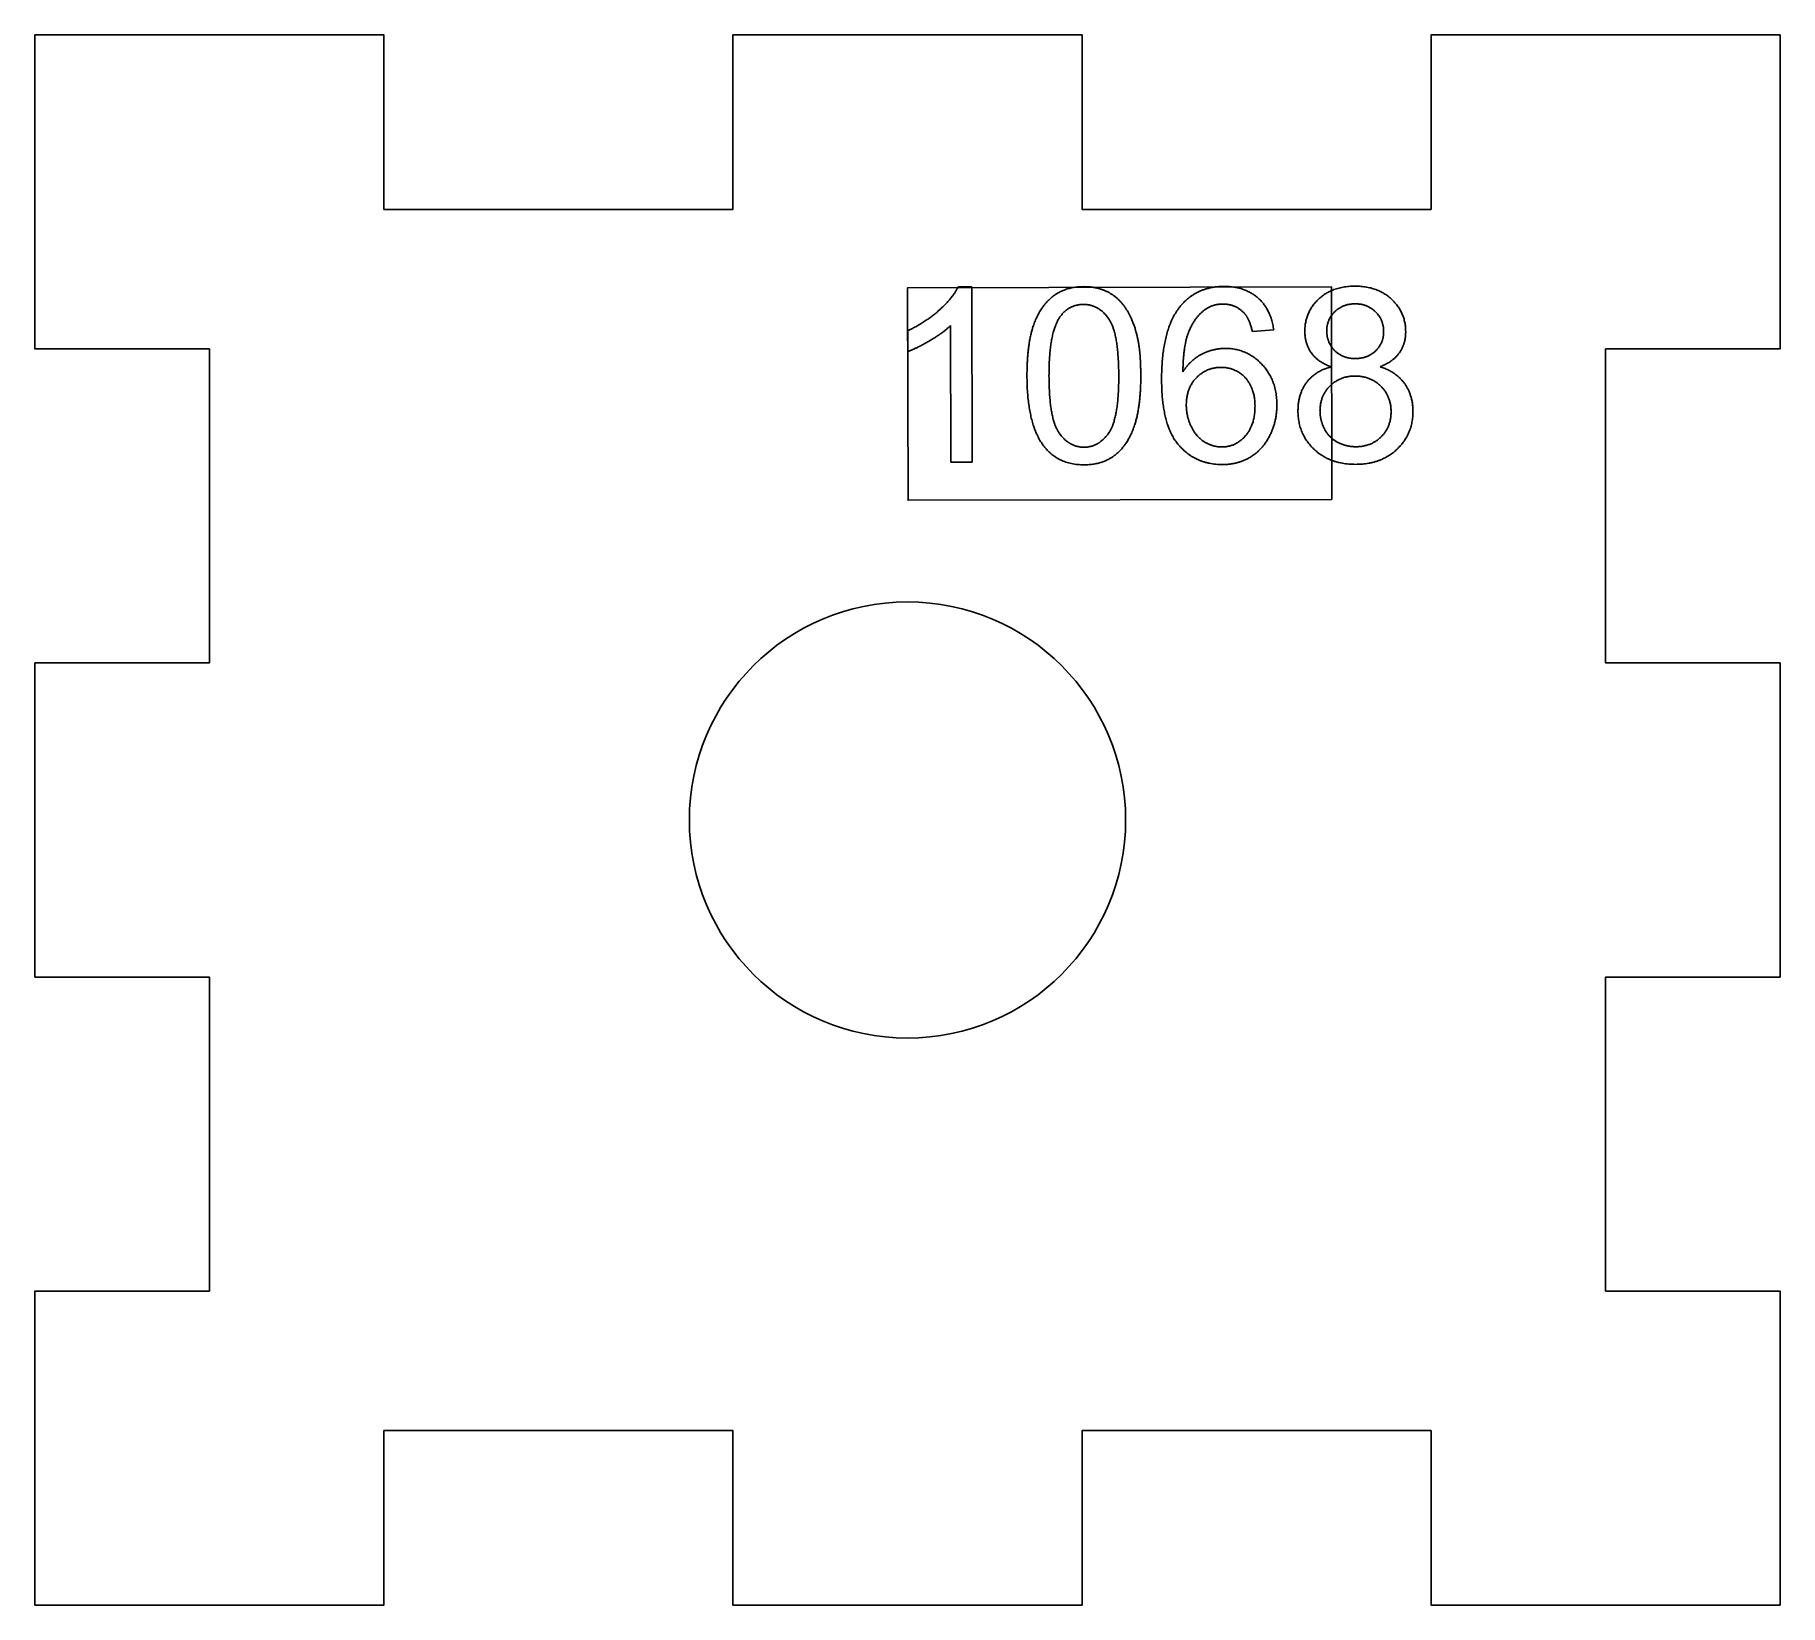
# Model space of a CAD drawing. Header units: millimetres. Extents: x -40.3 to 9.7, y 3.9 to 48.9.
import ezdxf

# ---------------------------------------------------------------- set-up
doc = ezdxf.new("R2010")
doc.units = ezdxf.units.MM
doc.layers.get('0').update_dxf_attribs({"linetype": 'CONTINUOUS'})

msp = doc.modelspace()

# ---------------------------------------------------------------- linework, layer by layer
for p, q in [((-13.816, 41.64), (-13.42, 41.641)), ((-13.42, 41.641), (-13.411, 36.62)), ((-14.025, 36.619), (-14.032, 40.531)), ((-15.258, 39.789), (-15.26, 40.383)), ((-4.775, 40.411), (-5.386, 40.363)), ((-13.411, 36.62), (-14.025, 36.619))]:
    msp.add_line(p, q)
for points in [[(-35.266, 39.862), (-40.266, 39.862), (-40.266, 48.862), (-30.266, 48.862), (-30.266, 43.862), (-20.266, 43.862), (-20.266, 48.862), (-10.266, 48.862), (-10.266, 43.862), (-0.266, 43.862), (-0.266, 48.862), (9.734, 48.862), (9.734, 39.862), (4.734, 39.862), (4.734, 30.862), (9.734, 30.862), (9.734, 21.862), (4.734, 21.862), (4.734, 12.862), (9.734, 12.862), (9.734, 3.862), (-0.266, 3.862), (-0.266, 8.862), (-10.266, 8.862), (-10.266, 3.862), (-20.266, 3.862), (-20.266, 8.862), (-30.266, 8.862), (-30.266, 3.862), (-40.266, 3.862), (-40.266, 12.862), (-35.266, 12.862), (-35.266, 21.862), (-40.266, 21.862), (-40.266, 30.862), (-35.266, 30.862)], [(-3.108, 35.545), (-15.251, 35.524), (-15.262, 41.617), (-3.119, 41.639)]]:
    msp.add_lwpolyline(points, close=True)
msp.add_circle((-15.266, 26.362), 6.25)
for points in [[(-14.36, 40.971), (-13.975, 41.316), (-13.816, 41.64)], [(-11.122, 41.352), (-10.763, 41.646), (-10.217, 41.647)], [(-10.217, 41.647), (-9.815, 41.647), (-9.511, 41.486)], [(-7.454, 41.079), (-6.988, 41.652), (-6.196, 41.654)], [(-6.196, 41.654), (-5.606, 41.655), (-5.229, 41.325)], [(-3.491, 41.287), (-3.099, 41.659), (-2.448, 41.661)], [(-2.448, 41.661), (-1.793, 41.662), (-1.393, 41.282)], [(-11.663, 40.517), (-11.482, 41.058), (-11.122, 41.352)], [(-10.223, 41.138), (-10.646, 41.138), (-10.898, 40.779)], [(-9.505, 40.734), (-9.794, 41.139), (-10.223, 41.138)], [(-9.511, 41.486), (-9.207, 41.324), (-9.009, 41.02)], [(-9.009, 41.02), (-8.811, 40.715), (-8.697, 40.277)], [(-7.986, 38.97), (-7.988, 40.419), (-7.454, 41.079)], [(-6.233, 41.149), (-6.526, 41.148), (-6.748, 40.984)], [(-5.619, 40.887), (-5.868, 41.15), (-6.233, 41.149)], [(-5.229, 41.325), (-4.851, 40.995), (-4.775, 40.411)], [(-3.882, 40.369), (-3.883, 40.914), (-3.491, 41.287)], [(-2.44, 41.156), (-2.792, 41.155), (-3.023, 40.93)], [(-1.858, 40.927), (-2.092, 41.156), (-2.44, 41.156)], [(-1.393, 41.282), (-0.994, 40.903), (-0.993, 40.357)], [(-15.26, 40.383), (-14.745, 40.626), (-14.36, 40.971)], [(-14.032, 40.531), (-14.253, 40.32), (-14.613, 40.107)], [(-11.843, 39.089), (-11.845, 39.976), (-11.663, 40.517)], [(-10.898, 40.779), (-11.214, 40.322), (-11.212, 39.09)], [(-9.214, 39.094), (-9.216, 40.329), (-9.505, 40.734)], [(-6.748, 40.984), (-7.037, 40.772), (-7.204, 40.366)], [(-5.386, 40.363), (-5.468, 40.724), (-5.619, 40.887)], [(-3.023, 40.93), (-3.255, 40.704), (-3.254, 40.39)], [(-1.624, 40.359), (-1.624, 40.697), (-1.858, 40.927)], [(-14.613, 40.107), (-14.972, 39.895), (-15.258, 39.789)], [(-8.697, 40.277), (-8.584, 39.839), (-8.583, 39.095)], [(-7.204, 40.366), (-7.37, 39.96), (-7.375, 39.21)], [(-3.696, 39.748), (-3.881, 40.007), (-3.882, 40.369)], [(-3.254, 40.39), (-3.253, 40.036), (-3.025, 39.811)], [(-1.85, 39.811), (-1.623, 40.035), (-1.624, 40.359)], [(-0.993, 40.357), (-0.992, 40.009), (-1.174, 39.751)], [(-7.375, 39.21), (-7.154, 39.548), (-6.834, 39.712)], [(-6.834, 39.712), (-6.514, 39.876), (-6.162, 39.877)], [(-6.162, 39.877), (-5.549, 39.878), (-5.116, 39.427)], [(-3.129, 39.35), (-3.512, 39.489), (-3.696, 39.748)], [(-3.025, 39.811), (-2.796, 39.586), (-2.431, 39.587)], [(-2.431, 39.587), (-2.076, 39.588), (-1.85, 39.811)], [(-1.174, 39.751), (-1.356, 39.493), (-1.728, 39.353)], [(-11.345, 37.057), (-11.841, 37.681), (-11.843, 39.089)], [(-11.212, 39.09), (-11.21, 37.859), (-10.921, 37.452)], [(-9.499, 37.456), (-9.211, 37.866), (-9.214, 39.094)], [(-8.583, 39.095), (-8.581, 38.215), (-8.761, 37.674)], [(-6.99, 39.035), (-7.279, 38.736), (-7.278, 38.251)], [(-6.284, 39.334), (-6.7, 39.334), (-6.99, 39.035)], [(-5.588, 39.037), (-5.865, 39.335), (-6.284, 39.334)], [(-5.31, 38.221), (-5.311, 38.739), (-5.588, 39.037)], [(-5.116, 39.427), (-4.684, 38.976), (-4.683, 38.26)], [(-3.833, 38.901), (-3.586, 39.23), (-3.129, 39.35)], [(-2.447, 39.085), (-2.88, 39.085), (-3.164, 38.798)], [(-1.708, 38.797), (-2.003, 39.086), (-2.447, 39.085)], [(-1.728, 39.353), (-1.267, 39.204), (-1.026, 38.87)], [(-7.498, 37.11), (-7.983, 37.674), (-7.986, 38.97)], [(-4.079, 38.083), (-4.08, 38.571), (-3.833, 38.901)], [(-3.164, 38.798), (-3.449, 38.511), (-3.448, 38.081)], [(-1.412, 38.064), (-1.412, 38.508), (-1.708, 38.797)], [(-1.026, 38.87), (-0.785, 38.536), (-0.784, 38.072)], [(-7.278, 38.251), (-7.278, 37.934), (-7.142, 37.645)], [(-5.588, 37.368), (-5.309, 37.682), (-5.31, 38.221)], [(-4.683, 38.26), (-4.682, 37.789), (-4.884, 37.384)], [(-3.623, 36.991), (-4.078, 37.428), (-4.079, 38.083)], [(-3.448, 38.081), (-3.447, 37.818), (-3.322, 37.573)], [(-1.697, 37.344), (-1.411, 37.628), (-1.412, 38.064)], [(-0.784, 38.072), (-0.783, 37.431), (-1.236, 36.994)], [(-8.761, 37.674), (-8.941, 37.133), (-9.3, 36.838)], [(-7.142, 37.645), (-7.007, 37.355), (-6.765, 37.204)], [(-3.322, 37.573), (-3.197, 37.328), (-2.952, 37.193)], [(-10.208, 36.541), (-10.931, 36.54), (-11.345, 37.057)], [(-10.921, 37.452), (-10.632, 37.045), (-10.209, 37.046)], [(-10.209, 37.046), (-9.786, 37.046), (-9.499, 37.456)], [(-6.245, 36.548), (-7.013, 36.547), (-7.498, 37.11)], [(-6.765, 37.204), (-6.522, 37.052), (-6.256, 37.053)], [(-6.256, 37.053), (-5.868, 37.053), (-5.588, 37.368)], [(-4.884, 37.384), (-5.086, 36.98), (-5.441, 36.764)], [(-2.952, 37.193), (-2.706, 37.059), (-2.423, 37.06)], [(-2.423, 37.06), (-1.983, 37.06), (-1.697, 37.344)], [(-9.3, 36.838), (-9.659, 36.542), (-10.208, 36.541)], [(-5.441, 36.764), (-5.795, 36.549), (-6.245, 36.548)], [(-2.429, 36.555), (-3.169, 36.554), (-3.623, 36.991)], [(-1.236, 36.994), (-1.689, 36.556), (-2.429, 36.555)]]:
    msp.add_open_spline(points, degree=2)

doc.saveas('drawing.dxf')
